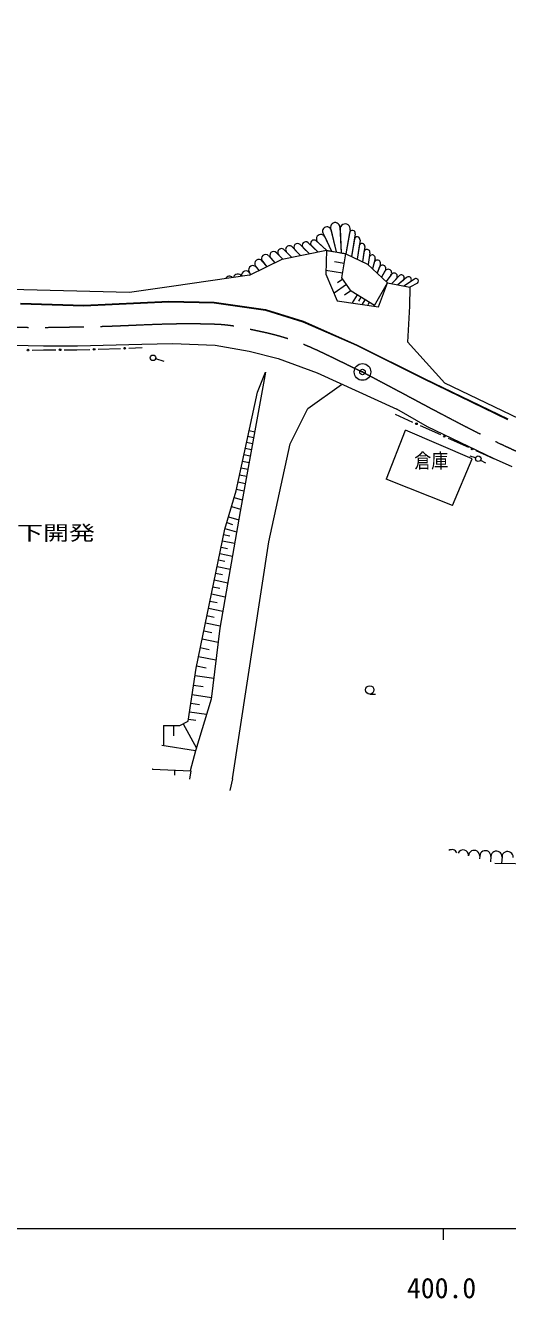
# Model space of a CAD drawing. Units: millimetres, scale not verified. Extents: x 40000 to 680000, y 20000 to 380000.
# Drawn here: x 430382 to 473786, y 198715 to 313228 of the extents above; entities that cross this region are included whole.
import ezdxf
from ezdxf.enums import TextEntityAlignment as Align

# ---------------------------------------------------------------- set-up
doc = ezdxf.new("R2010")
doc.units = ezdxf.units.MM
doc.header["$LTSCALE"] = 1000
doc.header["$PDMODE"] = 32
doc.header["$PDSIZE"] = 500
doc.linetypes.add('CHAIN', pattern=[18.5, 12, -1.5, 3.5, -1.5])
for name, color, linetype, lineweight in [('M-BGD', 7, 'Continuous', 13), ('M-BMK', 2, 'CHAIN', 13), ('M-BMK-SRVR', 3, 'Continuous', 13), ('M-TTL-BAND', 7, 'Continuous', 13)]:
    doc.layers.add(name, color=color, linetype=linetype, lineweight=lineweight)
doc.styles.add('ＭＳ ゴシック', font='')
doc.styles.get('ＭＳ ゴシック').set_extended_font_data('MS Gothic')

msp = doc.modelspace()

# ---------------------------------------------------------------- linework, layer by layer
at = {"layer": 'M-BGD'}
for p, q in [((457203, 294463), (457933, 292940)), ((457853, 294968), (458366, 292851)), ((457870, 294896), (458366, 292851)), ((458694, 295088), (458799, 292763)), ((458703, 294894), (458799, 292763)), ((459612, 294836), (459232, 292674)), ((459568, 294587), (459232, 292674)), ((460078, 294499), (459734, 292438)), ((454387, 293312), (455134, 292540)), ((455102, 293522), (455923, 292703)), ((455392, 293233), (455923, 292703)), ((455834, 293690), (456711, 292866)), ((456151, 293392), (456711, 292866)), ((456570, 293852), (457499, 293028)), ((456705, 293732), (457499, 293028)), ((457328, 294202), (457933, 292940)), ((459995, 293997), (459734, 292438)), ((460502, 293915), (460236, 292202)), ((460423, 293406), (460236, 292202)), ((460927, 293332), (460738, 291966)), ((450545, 290771), (453489, 292201)), ((451703, 292032), (452104, 291529)), ((451709, 292024), (452104, 291529)), ((452279, 292502), (452828, 291880)), ((452463, 292294), (452828, 291880)), ((452989, 292787), (453558, 292215)), ((453200, 292575), (453558, 292215)), ((453489, 292201), (457499, 293028)), ((453684, 293053), (454346, 292378)), ((453898, 292835), (454346, 292378)), ((454632, 293059), (455134, 292540)), ((457499, 293028), (457411, 290855)), ((459232, 292674), (457497, 292970)), ((457499, 293028), (459232, 292674)), ((458868, 290537), (459232, 292674)), ((459232, 292674), (461177, 291759)), ((460860, 292850), (460738, 291966)), ((461391, 292772), (461227, 291712)), ((461327, 292356), (461227, 291712)), ((461867, 292245), (461633, 291335)), ((450512, 291058), (450656, 290825)), ((450588, 290935), (450656, 290825)), ((451076, 291594), (451380, 291177)), ((451186, 291443), (451380, 291177)), ((458936, 290939), (457424, 291197)), ((459084, 291806), (458217, 291955)), ((461177, 291759), (462972, 290089)), ((461779, 291901), (461633, 291335)), ((462334, 291724), (462039, 290957)), ((462236, 291469), (462039, 290957)), ((462793, 291211), (462445, 290579)), ((462748, 291129), (462445, 290579)), ((443529, 289750), (439748, 289199)), ((450545, 290771), (443529, 289750)), ((457411, 290855), (458448, 288469)), ((459287, 289927), (458165, 289156)), ((458962, 290400), (458489, 290075)), ((459697, 289329), (458868, 290537)), ((461804, 288026), (462972, 290089)), ((462169, 287918), (462972, 290089)), ((463307, 290804), (462851, 290201)), ((463288, 290779), (462851, 290201)), ((462972, 290089), (464983, 289676)), ((463996, 290677), (463353, 290010)), ((463804, 290478), (463353, 290010)), ((464693, 290550), (463896, 289899)), ((464416, 290323), (463896, 289899)), ((465398, 290417), (464440, 289788)), ((465034, 290178), (464440, 289788)), ((465670, 290044), (464983, 289676)), ((439748, 289199), (423874, 289615)), ((459672, 289366), (459111, 288981)), ((461804, 288026), (459697, 289329)), ((460238, 288995), (459802, 288290)), ((460591, 288777), (460373, 288424)), ((464983, 289676), (464972, 287977)), ((429923, 288191), (435649, 288007)), ((429926, 288240), (435648, 288057)), ((435648, 288057), (443288, 288416)), ((435649, 288007), (443290, 288367)), ((443287, 288366), (447380, 288282)), ((443288, 288416), (447381, 288332)), ((447374, 288283), (451988, 287632)), ((447381, 288332), (451999, 287681)), ((451988, 287632), (455364, 286579)), ((451999, 287681), (455382, 286626)), ((458448, 288469), (462169, 287918)), ((460943, 288559), (460704, 288171)), ((461331, 288319), (461199, 288106)), ((464972, 287977), (464790, 284739)), ((455364, 286579), (460174, 284461)), ((455382, 286626), (460195, 284506)), ((426421, 284549), (432002, 284418)), ((430982, 284035), (432012, 284063)), ((432002, 284418), (435071, 284400)), ((432012, 284063), (433128, 284056)), ((433878, 284052), (434995, 284046)), ((434995, 284046), (436191, 284087)), ((435071, 284400), (440848, 284559)), ((436941, 284112), (438940, 284181)), ((439689, 284207), (440886, 284248)), ((440848, 284559), (443636, 284633)), ((443636, 284633), (447453, 284466)), ((447453, 284466), (450537, 283920)), ((460173, 284461), (466262, 281438)), ((460195, 284506), (466283, 281483)), ((464791, 284765), (468133, 281045)), ((442105, 283262), (442843, 283033)), ((450537, 283920), (453147, 283279)), ((453147, 283279), (456633, 281991)), ((451996, 282053), (449711, 269498)), ((451260, 280230), (451996, 282053)), ((456633, 281991), (463825, 278712)), ((455807, 278762), (458829, 280928)), ((466262, 281438), (473785, 277791)), ((466283, 281483), (473807, 277836)), ((480078, 275302), (468133, 281045)), ((449357, 271377), (451260, 280230)), ((454206, 275586), (455807, 278762)), ((466568, 277127), (463825, 278712)), ((463670, 278260), (465242, 277553)), ((465926, 277245), (467750, 276425)), ((472513, 274282), (466568, 277127)), ((450410, 276275), (450924, 276164)), ((450521, 276789), (451019, 276682)), ((462878, 272460), (464606, 276814)), ((470605, 274241), (464606, 276814)), ((468434, 276117), (470258, 275297)), ((450178, 275195), (450727, 275077)), ((450296, 275744), (450827, 275630)), ((452291, 266769), (454206, 275586)), ((470942, 274989), (472513, 274282)), ((449930, 274043), (450515, 273918)), ((450056, 274629), (450623, 274507)), ((468818, 270062), (470610, 274238)), ((470908, 274326), (470408, 274481)), ((471363, 274126), (471795, 273875)), ((474209, 273534), (472513, 274282)), ((449666, 272815), (450290, 272681)), ((449800, 273439), (450405, 273309)), ((449384, 271504), (450050, 271361)), ((449527, 272170), (450172, 272032)), ((468818, 270062), (462864, 272425)), ((448325, 267927), (449357, 271377)), ((449177, 270775), (449904, 270557)), ((449711, 269498), (447878, 259010)), ((448932, 269957), (449750, 269712)), ((448341, 267981), (449391, 267667)), ((448498, 268506), (449023, 268349)), ((448655, 269031), (449581, 268754)), ((445743, 255405), (448325, 267927)), ((448108, 266877), (449213, 266649)), ((448222, 267430), (448775, 267316)), ((447874, 265738), (449013, 265503)), ((447991, 266307), (448561, 266190)), ((449032, 245464), (452291, 266769)), ((447631, 264563), (448806, 264321)), ((447752, 265150), (448340, 265029)), ((447506, 263957), (448112, 263832)), ((447253, 262726), (447878, 262598)), ((447382, 263351), (448593, 263101)), ((446991, 261457), (447635, 261325)), ((447124, 262102), (448373, 261844)), ((446721, 260149), (447386, 260012)), ((446858, 260813), (448147, 260548)), ((446584, 259484), (447913, 259210)), ((447878, 259010), (447101, 252614)), ((446288, 258047), (447725, 257751)), ((446436, 258766), (447155, 258618)), ((446127, 257264), (446910, 257103)), ((445032, 250656), (445743, 255405)), ((445789, 255627), (446643, 255451)), ((445965, 256481), (447532, 256158)), ((445648, 254767), (447332, 254515)), ((445518, 253901), (446384, 253772)), ((461385, 253091), (461885, 253091)), ((445274, 252268), (446041, 252153)), ((445389, 253035), (447121, 252776)), ((447101, 252614), (445694, 247974)), ((445059, 250831), (445728, 250731)), ((445159, 251500), (446694, 251271)), ((442817, 250252), (444287, 250253)), ((442817, 250252), (442818, 248434)), ((443726, 250253), (443726, 249344)), ((444287, 250253), (445032, 250656)), ((444593, 250419), (445773, 248234)), ((445694, 247974), (442665, 248459)), ((445694, 247974), (445210, 246181)), ((441812, 246341), (441797, 246339)), ((441812, 246341), (445274, 246178)), ((441895, 246312), (441812, 246341)), ((443810, 246247), (443789, 245793)), ((445274, 246178), (445148, 245420)), ((449032, 245464), (448775, 244426)), ((470281, 238550), (470280, 238530)), ((470281, 238544), (470280, 238530)), ((471283, 238519), (471269, 238259)), ((471282, 238507), (471269, 238259)), ((472285, 238488), (472255, 237989)), ((472284, 238469), (472255, 237989)), ((473286, 238457), (473248, 237876)), ((473285, 238432), (473248, 237876)), ((472631, 237886), (478241, 237796))]:
    msp.add_line(p, q, dxfattribs=at)
for centre, radius in [((430607, 284025), 75), ((433503, 284054), 75), ((436566, 284100), 75), ((439315, 284194), 75), ((441866, 283336), 250), ((465584, 277399), 75), ((468092, 276271), 75), ((470600, 275143), 75), ((471147, 274252), 250), ((461385, 253466), 375), ((461385, 253466), 375)]:
    msp.add_circle(centre, radius, dxfattribs=at)
for centre, radius, start, end in [((458268, 295068), 427, 2.58158, 193.62243), ((456969, 294030), 398, 25.58918, 228.44917), ((457514, 294715), 400, 26.9679, 218.93463), ((459161, 294915), 458, 350.04466, 182.58158), ((459823, 294542), 259, 350.51844, 170.04466), ((453441, 292815), 340, 44.43803, 224.85376), ((454142, 293074), 342, 44.09851, 224.43802), ((454869, 293288), 330, 45.04662, 224.0985), ((455616, 293458), 318, 46.7825, 225.04662), ((456364, 293619), 311, 48.44918, 226.78249), ((460248, 293955), 257, 351.1627, 170.51844), ((460675, 293367), 255, 352.08933, 171.16271), ((451394, 291806), 382, 36.16316, 213.69807), ((452000, 292256), 372, 41.45501, 218.57635), ((452733, 292533), 361, 44.85376, 221.455), ((461126, 292813), 268, 351.21016, 172.08933), ((461600, 292314), 276, 345.61607, 171.21016), ((462061, 291828), 292, 338.97152, 165.61607), ((449498, 290481), 392, 28.62492, 167.9448), ((450230, 290768), 396, 24.99845, 194.44227), ((450857, 291238), 388, 31.93591, 207.60286), ((462523, 291359), 308, 331.18431, 158.97152), ((463031, 290974), 323, 322.91071, 151.18432), ((463565, 290656), 298, 323.34369, 150.1859), ((448741, 290282), 387, 43.76395, 152.80576), ((464216, 290513), 275, 316.49555, 143.29208), ((464873, 290373), 253, 309.59772, 135.55429), ((465542, 290237), 231, 303.55795, 128.71523), ((468778, 238595), 501, 26.53598, 122.80318), ((469780, 238564), 501, 357.69993, 153.19768), ((470782, 238530), 501, 357.33936, 177.70972), ((471783, 238496), 501, 356.96907, 177.34952), ((472785, 238461), 501, 356.5887, 176.97961), ((473786, 238427), 501, 356.19787, 176.59965)]:
    msp.add_arc(centre, radius, start, end, dxfattribs=at)
at = {"layer": 'M-BMK'}
for points, knots in [([(370801, 313228), (373186, 312951), (373872, 312861), (375818, 312492), (378030, 312073), (379271, 311806), (381418, 311128), (383126, 310588), (384044, 310161), (385675, 309421), (387398, 308639), (388334, 308136), (389982, 307207), (391790, 306188), (392862, 305701), (394546, 304490), (398984, 301297), (400598, 298439), (404935, 295111), (407390, 293227), (408802, 292198), (411478, 290646), (413862, 289263), (415335, 288709), (417943, 287821), (420068, 287097), (421300, 286758), (423522, 286440), (425928, 286096), (427304, 286132), (429734, 286087), (432040, 286044), (433333, 286091), (435639, 286127), (440240, 286199), (442817, 286523), (447416, 286374), (448936, 286325), (449774, 286083), (451263, 285776), (455152, 284974), (456538, 284052), (460726, 282058)], [0, 0, 0, 0, 1, 1, 1, 2, 2, 2, 3, 3, 3, 4, 4, 4, 5, 5, 5, 6, 6, 6, 7, 7, 7, 8, 8, 8, 9, 9, 9, 10, 10, 10, 11, 11, 11, 12, 12, 12, 13, 13, 13, 14, 14, 14, 14]), ([(460726, 282058), (470075, 277145), (472731, 275431), (480920, 272335), (483762, 271260), (485264, 270276), (488257, 269750), (492437, 269014), (494812, 268534), (499056, 268545), (500674, 268550), (501584, 268601), (503193, 268779), (509235, 269449), (512563, 270294), (518613, 270887), (522243, 271243), (524304, 270832), (527950, 270739), (539592, 270445), (543439, 269951), (557701, 268784)], [0, 0, 0, 0, 1, 1, 1, 2, 2, 2, 3, 3, 3, 4, 4, 4, 5, 5, 5, 6, 6, 6, 7, 7, 7, 7])]:
    msp.add_open_spline(points, degree=3, knots=knots, dxfattribs=at)
at = {"layer": 'M-BMK-SRVR'}
msp.add_circle((460726, 282058), 750, dxfattribs=at)
msp.add_point((460726, 282058), dxfattribs=at)
at = {"layer": 'M-TTL-BAND'}
for p, q in [((40000, 205000), (579000, 205000)), ((468000, 205000), (468000, 204000))]:
    msp.add_line(p, q, dxfattribs=at)

# ---------------------------------------------------------------- texts
at = {"layer": 'M-BGD', "style": 'ＭＳ ゴシック'}
for s, width, p in [('倉庫', 0.85, (465387, 273023)), ('内外地下開発', 1.3, (422601, 266528))]:
    msp.add_text(s, height=1320, dxfattribs=dict(at, width=width)).set_placement(p, align=Align.BOTTOM_LEFT)
at = {"layer": 'M-TTL-BAND', "style": 'ＭＳ ゴシック'}
msp.add_text('400.0', height=1833, dxfattribs=at).set_placement((467844, 198195), align=Align.BOTTOM_CENTER)

doc.saveas('drawing.dxf')
